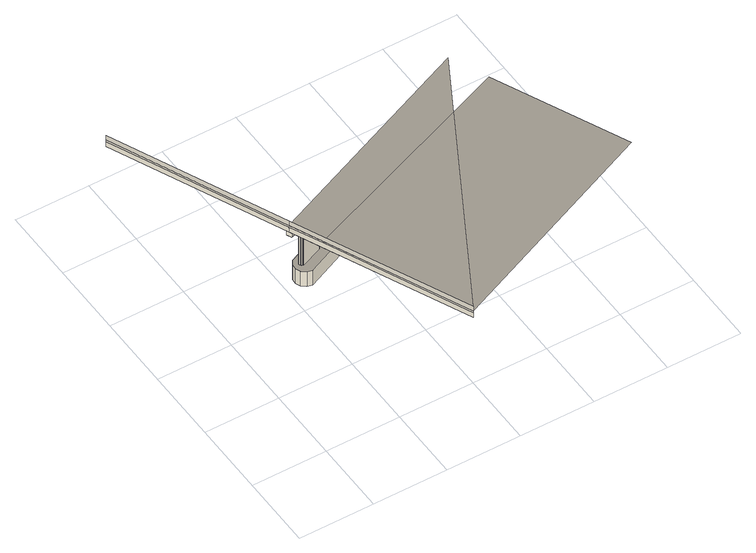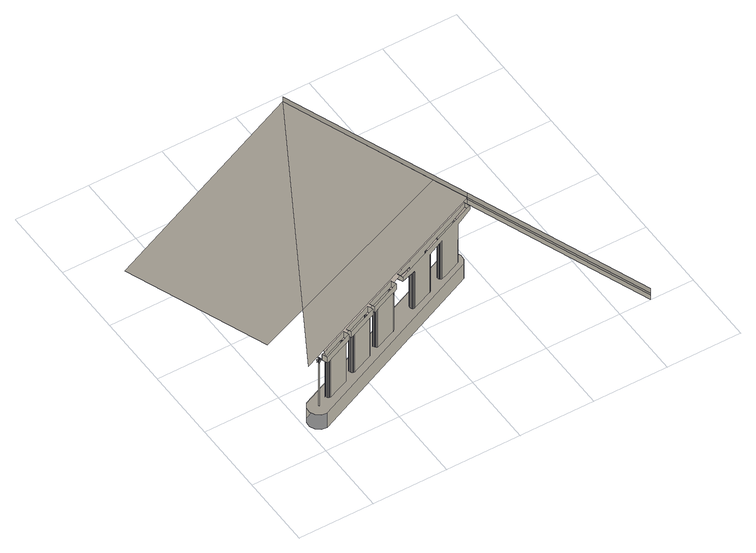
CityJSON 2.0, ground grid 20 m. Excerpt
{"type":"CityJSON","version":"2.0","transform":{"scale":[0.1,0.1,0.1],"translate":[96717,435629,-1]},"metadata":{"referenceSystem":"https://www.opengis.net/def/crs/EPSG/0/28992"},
"CityObjects":{
"bridge1":{"type":"Bridge","attributes":{"name":"Van Brienenoordbrug"},"children":["bridge1-1","bridge1-2","bridge1-3","bridge1-4","bridge1-5","bridge1-6","bridge1-7","bridge1-8","bridge1-9","bridge1-10","bridge1-11","bridge1-12","bridge1-13","bridge1-14","bridge1-15","bridge1-16","bridge1-17","bridge1-18","bridge1-19","bridge1-20","bridge1-21","bridge1-22","bridge1-23","bridge1-24"],"geometry":[{"type":"MultiSurface","lod":"2","boundaries":[[[0,1,2,3,4]],[[5,6,7,8,9,10]],[[10,11,12,5]],[[13,14,2,1,15]],[[16,17,18,19]],[[17,20,21,18]],[[22,16,19,23]],[[20,24,25,21]],[[26,22,23,27]],[[28,29,30,31]],[[32,33,29,28]],[[31,30,34,35]],[[36,37,33,32]],[[35,34,38,39]],[[40,41,37,36]],[[39,38,42,43]],[[30,29,33,37,41,44,45,46,12,11,47,48,42,38,34]],[[49,44,41,40]],[[43,42,48,50]],[[48,47,50]],[[51,45,44,49]],[[52,50,47]],[[51,53,45]],[[46,45,53]],[[54,55,46,53]],[[56,57,58,59]],[[60,61,55,54]],[[59,58,62,63]],[[64,65,61,60]],[[63,62,66,67]],[[68,69,65,64]],[[67,66,70,71]],[[72,73,69,68]],[[71,70,74,75]],[[76,77,73,72]],[[75,74,78,79]],[[79,78,77,76]],[[11,10,9,80,81,82,83,84,85,86,87,88,57,56,89,52,47]],[[90,91,92,6,5,12,46,55,93,94,95]],[[57,88,96,97,98,99,100,101,102,103,104,105,106,93,55,61,65,69,73,77,78,74,70,66,62,58]],[[107,101,100,108]],[[109,102,101,107]],[[108,100,99,110]],[[111,103,102,109]],[[110,99,98,112]],[[113,104,103,111]],[[112,98,97,114]],[[115,105,104,113]],[[114,97,96,116]],[[96,88,116]],[[117,106,105,115]],[[87,116,88]],[[117,94,106]],[[93,106,94]],[[118,119,120]],[[85,84,121,122]],[[123,124,90,95]],[[122,121,125,126]],[[127,128,124,123]],[[126,125,129,130]],[[131,132,128,127]],[[130,129,133,134]],[[135,90,124,128,132,136,137,138,139,133,129,125,121,84,83]],[[140,136,132,131]],[[134,133,139,141]],[[142,137,136,140]],[[141,139,138,143]],[[143,138,137,142]],[[135,91,90]],[[83,82,91,135]],[[1,7,6,92,144,145,146,147,148,149,150,151,152,153,154,155,156,157,15]],[[82,81,144,92,91]],[[158,120,119,159]],[[160,146,145,161,162]],[[163,164,165,166]],[[166,165,167,168]],[[169,170,164,163]],[[168,167,171,172]],[[173,174,170,169]],[[175,160,162,176,177,178,173,169,163,166,168,172,179,180,181]],[[172,171,182,179]],[[178,183,174,173]],[[179,182,184,180]],[[177,185,183,178]],[[180,184,186,181]],[[176,187,185,177]],[[181,186,188,175]],[[24,189,190,25]],[[26,191,192,193,194,195,189,24,20,17,16,22]],[[196,27,23,19,18,21,25,190,197,198,199,200]],[[191,26,27,196]],[[201,187,176,202]],[[162,161,203,204,202,176]],[[205,206,175,188]],[[160,175,206,207,147,146]],[[208,209,201,202]],[[206,205,210,211]],[[212,213,209,208]],[[211,210,214,215]],[[216,217,213,212]],[[215,214,218,219]],[[220,221,217,216]],[[202,204,207,206,211,215,219,222,223,224,225,220,216,212,208]],[[219,218,226,222]],[[225,227,221,220]],[[222,226,228,223]],[[224,229,227,225]],[[223,228,229,224]],[[204,203,148,147,207]],[[230,150,149,231,232]],[[233,234,235,236]],[[236,235,237,238]],[[239,240,234,233]],[[238,237,241,242]],[[243,244,240,239]],[[245,230,232,246,247,248,243,239,233,236,238,242,249,250,251]],[[242,241,252,249]],[[248,253,244,243]],[[249,252,254,250]],[[247,255,253,248]],[[250,254,256,251]],[[246,257,255,247]],[[251,256,258,245]],[[232,231,259,260,261,246]],[[262,257,246,261]],[[263,264,245,258]],[[230,245,264,265,151,150]],[[266,267,262,261]],[[264,263,268,269]],[[270,271,267,266]],[[269,268,272,273]],[[274,275,271,270]],[[273,272,276,277]],[[278,279,275,274]],[[261,260,265,264,269,273,277,280,281,282,283,278,274,270,266]],[[277,276,284,280]],[[283,285,279,278]],[[280,284,286,281]],[[282,287,285,283]],[[281,286,287,282]],[[260,259,152,151,265]],[[119,118,288,289]],[[290,154,153,291,292]],[[293,294,295,296]],[[296,295,297,298]],[[299,300,294,293]],[[298,297,301,302]],[[303,304,300,299]],[[305,290,292,306,307,308,303,299,293,296,298,302,309,310,311]],[[302,301,312,309]],[[308,313,304,303]],[[309,312,314,310]],[[307,315,313,308]],[[310,314,316,311]],[[306,317,315,307]],[[311,316,318,305]],[[319,317,306,320]],[[292,291,321,322,320,306]],[[323,324,305,318]],[[324,325,326,155,154,290,305]],[[327,328,319,320]],[[324,323,329,330]],[[331,332,328,327]],[[330,329,333,334]],[[335,336,332,331]],[[334,333,337,338]],[[339,340,336,335]],[[320,322,325,324,330,334,338,341,342,343,344,339,335,331,327]],[[338,337,345,341]],[[344,346,340,339]],[[341,345,347,342]],[[343,348,346,344]],[[342,347,348,343]],[[155,349,326]],[[322,321,349,326,325]]],"semantics":{"surfaces":[{"type":"WallSurface"},{"type":"OuterCeilingSurface"},{"type":"OuterFloorSurface"},{"type":"GroundSurface"}],"values":[0,0,1,0,0,0,0,0,0,0,0,0,0,0,0,0,1,0,0,0,0,0,0,0,0,0,0,0,0,0,0,0,0,0,0,0,0,0,0,1,0,0,0,0,0,0,0,0,0,0,0,0,0,0,2,0,0,0,0,0,0,0,1,0,0,0,0,0,1,1,1,0,2,0,0,0,0,0,0,1,0,0,0,0,0,0,0,0,2,3,0,0,0,0,0,0,0,0,0,0,0,0,1,0,0,0,0,0,0,0,0,0,0,0,0,1,0,0,0,0,0,0,0,0,0,0,0,0,0,0,0,0,0,0,1,0,0,0,0,0,0,2,0,0,0,0,0,0,1,0,0,0,0,0,0,0,0,0,0,0,0,0,0,0,0,0,0,1,0,0,0,0,0,1,0]}}]},
"bridge1-1":{"type":"BridgeInstallation","parents":["bridge1"],"geometry":[{"type":"MultiSurface","lod":"2","boundaries":[[[350,351,352,158]]]}]},
"bridge1-2":{"type":"BridgeInstallation","parents":["bridge1"],"geometry":[{"type":"MultiSurface","lod":"2","boundaries":[[[352,4,3,2,158]]]}]},
"bridge1-3":{"type":"BridgeInstallation","parents":["bridge1"],"geometry":[{"type":"MultiSurface","lod":"2","boundaries":[[[2,14,120,158]]]}]},
"bridge1-4":{"type":"BridgeInstallation","parents":["bridge1"],"geometry":[{"type":"MultiSurface","lod":"2","boundaries":[[[158,120,118,353,350]]]}]},
"bridge1-5":{"type":"BridgeInstallation","parents":["bridge1"],"geometry":[{"type":"MultiSurface","lod":"2","boundaries":[[[118,120,14,13]]]}]},
"bridge1-6":{"type":"BridgeInstallation","parents":["bridge1"]},
"bridge1-7":{"type":"BridgeInstallation","parents":["bridge1"],"geometry":[{"type":"MultiSurface","lod":"2","boundaries":[[[354,355,356,357]]]}]},
"bridge1-8":{"type":"BridgeInstallation","parents":["bridge1"],"geometry":[{"type":"MultiSurface","lod":"2","boundaries":[[[358,354,357,359]]]}]},
"bridge1-9":{"type":"BridgeInstallation","parents":["bridge1"],"geometry":[{"type":"MultiSurface","lod":"2","boundaries":[[[360,358,359,361]]]}]},
"bridge1-10":{"type":"BridgeInstallation","parents":["bridge1"],"geometry":[{"type":"MultiSurface","lod":"2","boundaries":[[[355,362,363,356]]]}]},
"bridge1-11":{"type":"BridgeInstallation","parents":["bridge1"],"geometry":[{"type":"MultiSurface","lod":"2","boundaries":[[[364,360,361,365]]]}]},
"bridge1-12":{"type":"BridgeInstallation","parents":["bridge1"],"geometry":[{"type":"MultiSurface","lod":"2","boundaries":[[[366,367,368,369,370,371,372,373,365,361,359,357,356,374]]]}]},
"bridge1-13":{"type":"BridgeInstallation","parents":["bridge1"],"geometry":[{"type":"MultiSurface","lod":"2","boundaries":[[[375,364,365,373]]]}]},
"bridge1-14":{"type":"BridgeInstallation","parents":["bridge1"],"geometry":[{"type":"MultiSurface","lod":"2","boundaries":[[[376,377,378,355,354,358,360,364,375,379,380,381,382]]]}]},
"bridge1-15":{"type":"BridgeInstallation","parents":["bridge1"],"geometry":[{"type":"MultiSurface","lod":"2","boundaries":[[[379,375,373,372]]]}]},
"bridge1-16":{"type":"BridgeInstallation","parents":["bridge1"],"geometry":[{"type":"MultiSurface","lod":"2","boundaries":[[[355,378,383]]]}]},
"bridge1-17":{"type":"BridgeInstallation","parents":["bridge1"],"geometry":[{"type":"MultiSurface","lod":"2","boundaries":[[[380,379,372,371]]]}]},
"bridge1-18":{"type":"BridgeInstallation","parents":["bridge1"],"geometry":[{"type":"MultiSurface","lod":"2","boundaries":[[[381,380,371,370]]]}]},
"bridge1-19":{"type":"BridgeInstallation","parents":["bridge1"],"geometry":[{"type":"MultiSurface","lod":"2","boundaries":[[[384,385,386,387,363,362]]]}]},
"bridge1-20":{"type":"BridgeInstallation","parents":["bridge1"],"geometry":[{"type":"MultiSurface","lod":"2","boundaries":[[[369,388,389,390,382,381,370]]]}]},
"bridge1-21":{"type":"BridgeInstallation","parents":["bridge1"],"geometry":[{"type":"MultiSurface","lod":"2","boundaries":[[[368,388,369]]]}]},
"bridge1-22":{"type":"BridgeInstallation","parents":["bridge1"],"geometry":[{"type":"MultiSurface","lod":"2","boundaries":[[[390,389,390,391]]]}]},
"bridge1-23":{"type":"BridgeInstallation","parents":["bridge1"],"geometry":[{"type":"MultiSurface","lod":"2","boundaries":[[[390,389,388,368,367,366,392,391]]]}]},
"bridge1-24":{"type":"BridgeInstallation","parents":["bridge1"]}
},
"vertices":[
[8,941,179],[205,473,196],[205,473,211],[60,820,198],[8,941,194],[208,466,182],[209,467,196],[206,473,196],[206,474,196],[203,481,196],[202,480,182],[237,495,176],[243,481,176],[403,3,228],[242,386,214],[403,3,213],[235,471,50],[229,484,50],[229,484,2],[235,471,2],[230,499,50],[230,499,2],[246,462,50],[246,462,2],[238,511,50],[238,511,2],[261,459,50],[261,459,2],[245,490,50],[245,490,176],[244,492,176],[244,492,50],[246,489,50],[246,489,176],[244,494,176],[244,494,50],[247,487,50],[247,487,176],[245,495,176],[245,495,50],[248,486,50],[248,486,176],[245,497,176],[245,497,50],[250,486,176],[252,485,176],[253,485,176],[247,500,176],[246,498,176],[250,486,50],[246,498,50],[252,485,50],[247,500,50],[253,485,50],[310,509,49],[310,509,176],[304,523,49],[304,523,176],[305,523,176],[305,523,49],[311,510,49],[311,510,176],[307,523,176],[307,523,49],[312,512,49],[312,512,176],[309,522,176],[309,522,49],[313,513,49],[313,513,176],[310,521,176],[310,521,49],[313,515,49],[313,515,176],[311,520,176],[311,520,49],[313,517,49],[313,517,176],[312,519,176],[312,519,49],[210,484,196],[453,587,193],[453,587,179],[418,572,174],[408,567,174],[408,567,48],[396,562,48],[352,544,49],[352,544,175],[292,518,49],[414,553,174],[459,572,179],[459,572,194],[357,530,175],[357,530,49],[414,553,48],[350,542,175],[349,541,175],[349,539,175],[348,538,175],[348,536,175],[349,534,175],[350,533,175],[351,531,175],[352,530,175],[354,530,175],[356,529,175],[349,534,49],[348,536,49],[350,533,49],[348,538,49],[351,531,49],[349,539,49],[352,530,49],[349,541,49],[354,530,49],[350,542,49],[356,529,49],[403,3,234],[714,569,219],[242,386,220],[409,567,174],[409,567,48],[415,554,48],[415,554,174],[411,567,174],[411,567,48],[416,556,48],[416,556,174],[413,567,174],[413,567,48],[417,558,48],[417,558,174],[414,566,174],[414,566,48],[424,558,174],[417,559,174],[417,561,174],[416,563,174],[415,564,174],[417,559,48],[415,564,48],[417,561,48],[416,563,48],[456,579,194],[479,589,193],[482,582,194],[563,616,193],[560,623,193],[568,627,193],[571,620,193],[651,654,192],[648,661,192],[657,664,192],[660,657,192],[732,688,191],[408,14,213],[400,10,213],[205,473,217],[799,724,215],[482,582,174],[476,596,193],[476,596,174],[485,594,174],[485,594,47],[486,592,47],[486,592,174],[487,590,47],[487,590,174],[485,595,174],[485,595,47],[488,589,47],[488,589,174],[485,597,174],[485,597,47],[494,587,174],[488,601,174],[487,600,174],[486,599,174],[489,588,174],[491,587,174],[493,587,174],[489,588,47],[486,599,47],[491,587,47],[487,600,47],[493,587,47],[488,601,47],[494,587,47],[757,739,50],[757,739,2],[780,687,50],[788,700,50],[789,714,50],[783,728,50],[771,737,50],[780,687,2],[771,737,2],[783,728,2],[789,714,2],[788,700,2],[545,625,47],[545,625,174],[557,630,192],[557,630,174],[551,611,47],[551,611,174],[563,616,174],[546,625,174],[546,625,47],[552,612,47],[552,612,174],[548,625,174],[548,625,47],[553,614,47],[553,614,174],[550,624,174],[550,624,47],[554,615,47],[554,615,174],[551,623,174],[551,623,47],[554,617,174],[554,619,174],[553,620,174],[552,622,174],[554,617,47],[552,622,47],[554,619,47],[553,620,47],[571,620,174],[565,634,192],[565,634,174],[574,631,174],[574,631,47],[575,630,47],[575,630,174],[575,628,47],[575,628,174],[574,633,174],[574,633,47],[577,627,47],[577,627,174],[574,635,174],[574,635,47],[583,625,174],[577,639,174],[576,638,174],[575,636,174],[578,626,174],[580,625,174],[581,625,174],[578,626,47],[575,636,47],[580,625,47],[576,638,47],[581,625,47],[577,639,47],[583,625,47],[645,668,192],[645,668,174],[633,663,174],[633,663,47],[639,649,47],[639,649,174],[651,654,174],[635,663,174],[635,663,47],[641,650,47],[641,650,174],[637,663,174],[637,663,47],[642,651,47],[642,651,174],[638,662,174],[638,662,47],[642,653,47],[642,653,174],[640,661,174],[640,661,47],[643,655,174],[642,656,174],[642,658,174],[641,660,174],[643,655,47],[641,660,47],[642,656,47],[642,658,47],[997,258,233],[843,620,219],[660,657,173],[654,671,191],[654,671,173],[663,669,173],[663,669,46],[663,667,46],[663,667,173],[664,666,46],[664,666,173],[663,671,173],[663,671,46],[665,664,46],[665,664,173],[663,672,173],[663,672,46],[672,662,173],[666,677,173],[665,675,173],[664,674,173],[667,663,173],[668,663,173],[670,662,173],[667,663,46],[664,674,46],[668,663,46],[665,675,46],[670,662,46],[666,677,46],[672,662,46],[722,700,46],[722,700,173],[734,705,191],[734,705,173],[728,686,46],[728,686,173],[740,691,173],[740,691,191],[724,700,173],[724,700,46],[729,687,46],[729,687,173],[726,700,173],[726,700,46],[730,689,46],[730,689,173],[727,699,173],[727,699,46],[731,690,46],[731,690,173],[729,698,173],[729,698,46],[731,692,173],[731,694,173],[731,696,173],[730,697,173],[731,692,46],[730,697,46],[731,694,46],[731,696,46],[737,698,191],
[205,473,232],[8,941,215],[8,941,200],
[403,3,249],
[757,703,199],[756,703,200],[754,709,200],[755,709,199],
[758,704,199],[756,709,199],
[759,704,198],[756,710,198],
[760,705,207],[758,710,207],
[759,704,197],[757,710,197],
[760,711,200],[760,711,191],[760,711,192],[760,711,193],[759,711,194],[759,711,195],[758,711,196],[758,710,197],[757,710,200],
[760,705,197],
[762,706,192],[763,706,191],[763,706,200],[761,705,196],[761,705,195],[762,705,194],[762,706,193],
[765,705,200],
[763,706,209],[763,707,209],[762,709,209],[761,712,209],
[761,709,193],[761,708,194],[761,708,193],
[761,708,46],
[760,711,46]
]}
